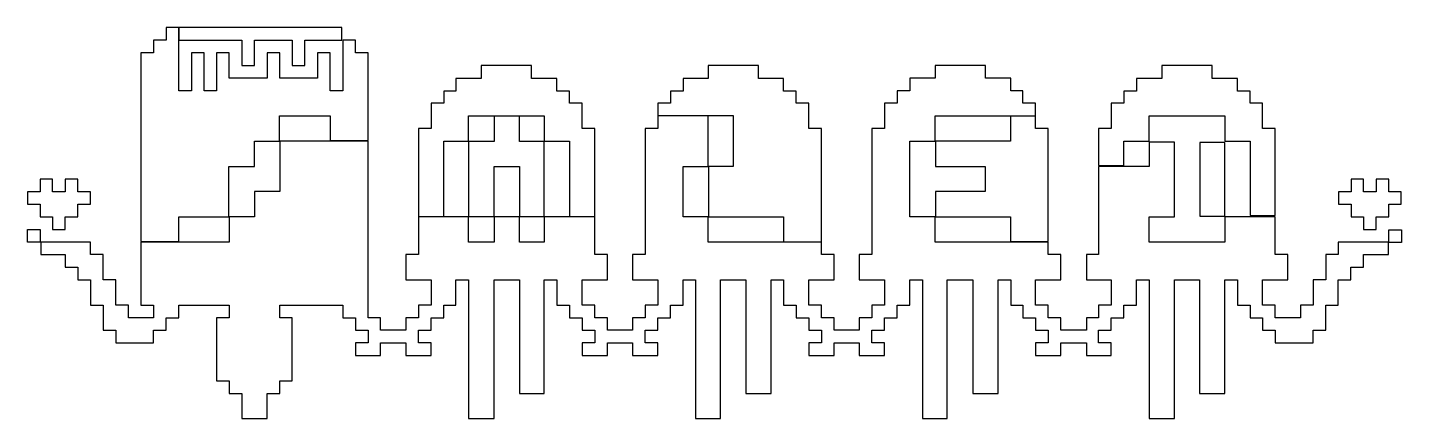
# Model space of a CAD drawing. Extents: x 88.7 to 108.3, y 169.1 to 174.6.
import ezdxf

# ---------------------------------------------------------------- set-up
doc = ezdxf.new("R2010")
doc.units = 0
doc.layers.add('Layer_1', color=7, linetype='CONTINUOUS')

msp = doc.modelspace()

# ---------------------------------------------------------------- linework, layer by layer
at = {"layer": 'Layer_1', "color": 7}
for points in [[(90.35434, 174.253328), (90.35434, 171.573098), (90.89409, 171.573098), (90.89409, 171.924994), (91.605819, 171.924994), (91.605819, 172.639369), (91.968298, 172.639369), (91.968298, 172.999203), (92.325486, 172.999203), (92.325486, 173.359036), (93.042506, 173.359036), (93.042506, 173.00714), (93.582256, 173.00714), (93.582256, 174.253328), (93.40234, 174.253328), (93.40234, 174.433244), (93.222423, 174.433244), (93.222423, 173.713578), (93.042506, 173.713578), (93.042506, 174.253328), (92.86259, 174.253328), (92.86259, 173.893494), (92.328131, 173.893494), (92.328131, 174.253328), (92.148215, 174.253328), (92.148215, 173.893494), (91.608465, 173.893494), (91.608465, 174.253328), (91.428548, 174.253328), (91.428548, 173.713578), (91.256569, 173.713578), (91.256569, 174.253328), (91.076652, 174.253328), (91.076652, 173.713578), (90.89409, 173.713578), (90.89409, 174.613161), (90.714173, 174.613161), (90.714173, 174.433244), (90.534256, 174.433244), (90.534256, 174.253328)], [(92.682673, 174.433244), (93.21184, 174.433244), (93.21184, 174.613161), (90.896736, 174.613161), (90.896736, 174.433244), (91.788381, 174.433244), (91.788381, 174.073411), (91.968298, 174.073411), (91.968298, 174.433244), (92.502756, 174.433244), (92.502756, 174.073411), (92.682673, 174.073411)], [(92.502756, 170.490953), (92.328131, 170.490953), (92.328131, 170.670869), (93.222423, 170.670869), (93.222423, 170.490953), (93.40234, 170.490953), (93.40234, 170.316328), (93.582256, 170.316328), (93.582256, 170.136411), (93.40234, 170.136411), (93.40234, 169.956494), (93.756881, 169.956494), (93.756881, 170.136411), (94.116715, 170.136411), (94.116715, 169.956494), (94.476548, 169.956494), (94.476548, 170.136411), (94.296631, 170.136411), (94.296631, 170.316328), (94.476548, 170.316328), (94.476548, 170.490953), (94.656465, 170.490953), (94.656465, 170.670869), (94.83109, 170.670869), (94.83109, 171.030703), (95.011006, 171.030703), (95.011006, 169.062203), (95.37084, 169.062203), (95.37084, 171.030703), (95.730673, 171.030703), (95.730673, 169.416744), (96.085215, 169.416744), (96.085215, 171.030703), (96.265131, 171.030703), (96.265131, 170.670869), (96.445048, 170.670869), (96.445048, 170.490953), (96.624965, 170.490953), (96.624965, 170.316328), (96.804881, 170.316328), (96.804881, 170.136411), (96.624965, 170.136411), (96.624965, 169.956494), (96.984798, 169.956494), (96.984798, 170.136411), (97.33934, 170.136411), (97.33934, 169.956494), (97.699173, 169.956494), (97.699173, 170.136411), (97.519256, 170.136411), (97.519256, 170.316328), (97.699173, 170.316328), (97.699173, 170.490953), (97.87909, 170.490953), (97.87909, 170.670869), (98.059006, 170.670869), (98.059006, 171.030703), (98.233631, 171.030703), (98.233631, 169.062203), (98.588173, 169.062203), (98.588173, 171.030703), (98.948006, 171.030703), (98.948006, 169.416744), (99.30784, 169.416744), (99.30784, 171.030703), (99.482465, 171.030703), (99.482465, 170.670869), (99.662381, 170.670869), (99.662381, 170.490953), (99.842298, 170.490953), (99.842298, 170.316328), (100.022215, 170.316328), (100.022215, 170.136411), (99.842298, 170.136411), (99.842298, 169.956494), (100.202131, 169.956494), (100.202131, 170.136411), (100.556673, 170.136411), (100.556673, 169.956494), (100.916506, 169.956494), (100.916506, 170.136411), (100.73659, 170.136411), (100.73659, 170.316328), (100.916506, 170.316328), (100.916506, 170.490953), (101.096423, 170.490953), (101.096423, 170.670869), (101.27634, 170.670869), (101.27634, 171.030703), (101.456256, 171.030703), (101.456256, 169.062203), (101.808152, 169.062203), (101.808152, 171.030703), (102.170631, 171.030703), (102.170631, 169.416744), (102.530465, 169.416744), (102.530465, 171.030703), (102.710381, 171.030703), (102.710381, 170.670869), (102.88236, 170.670869), (102.88236, 170.490953), (103.062277, 170.490953), (103.062277, 170.316328), (103.242194, 170.316328), (103.242194, 170.136411), (103.062277, 170.136411), (103.062277, 169.956494), (103.42211, 169.956494), (103.42211, 170.136411), (103.78459, 170.136411), (103.78459, 169.956494), (104.136485, 169.956494), (104.136485, 170.136411), (103.956569, 170.136411), (103.956569, 170.316328), (104.136485, 170.316328), (104.136485, 170.490953), (104.316402, 170.490953), (104.316402, 170.670869), (104.496319, 170.670869), (104.496319, 171.030703), (104.676235, 171.030703), (104.676235, 169.062203), (105.036069, 169.062203), (105.036069, 171.030703), (105.39061, 171.030703), (105.39061, 169.416744), (105.750444, 169.416744), (105.750444, 171.030703), (105.93036, 171.030703), (105.93036, 170.670869), (106.110277, 170.670869), (106.110277, 170.490953), (106.284902, 170.490953), (106.284902, 170.316328), (106.464819, 170.316328), (106.464819, 170.136411), (107.004569, 170.136411), (107.004569, 170.316328), (107.184485, 170.316328), (107.184485, 170.670869), (107.35911, 170.670869), (107.35911, 171.030703), (107.539027, 171.030703), (107.539027, 171.210619), (107.718944, 171.210619), (107.718944, 171.390536), (108.073485, 171.390536), (108.073485, 171.565161), (107.35911, 171.565161), (107.35911, 171.390536), (107.184485, 171.390536), (107.184485, 171.030703), (107.004569, 171.030703), (107.004569, 170.670869), (106.824652, 170.670869), (106.824652, 170.490953), (106.464819, 170.490953), (106.464819, 170.670869), (106.284902, 170.670869), (106.284902, 171.030703), (106.644735, 171.030703), (106.644735, 171.390536), (106.464819, 171.390536), (106.464819, 171.924994), (105.750444, 171.924994), (105.750444, 171.565161), (104.676235, 171.565161), (104.676235, 171.924994), (105.036069, 171.924994), (105.036069, 172.985973), (104.676235, 172.985973), (104.676235, 172.639369), (103.956569, 172.639369), (103.956569, 171.390536), (103.78459, 171.390536), (103.78459, 171.030703), (104.136485, 171.030703), (104.136485, 170.670869), (103.956569, 170.670869), (103.956569, 170.490953), (103.78459, 170.490953), (103.78459, 170.316328), (103.42211, 170.316328), (103.42211, 170.490953), (103.242194, 170.490953), (103.242194, 170.670869), (103.062277, 170.670869), (103.062277, 171.030703), (103.42211, 171.030703), (103.42211, 171.390536), (103.242194, 171.390536), (103.242194, 171.565161), (101.636173, 171.565161), (101.636173, 171.924994), (101.27634, 171.924994), (101.27634, 172.999203), (101.636173, 172.999203), (101.636173, 173.359036), (103.062277, 173.359036), (103.062277, 173.538953), (102.88236, 173.538953), (102.88236, 173.713578), (102.710381, 173.713578), (102.710381, 173.893494), (102.350548, 173.893494), (102.350548, 174.073411), (101.636173, 174.073411), (101.636173, 173.893494), (101.27634, 173.893494), (101.27634, 173.713578), (101.096423, 173.713578), (101.096423, 173.538953), (100.916506, 173.538953), (100.916506, 173.179119), (100.73659, 173.179119), (100.73659, 171.390536), (100.556673, 171.390536), (100.556673, 171.030703), (100.916506, 171.030703), (100.916506, 170.670869), (100.73659, 170.670869), (100.73659, 170.490953), (100.556673, 170.490953), (100.556673, 170.316328), (100.202131, 170.316328), (100.202131, 170.490953), (100.022215, 170.490953), (100.022215, 170.670869), (99.842298, 170.670869), (99.842298, 171.030703), (100.202131, 171.030703), (100.202131, 171.390536), (100.022215, 171.390536), (100.022215, 171.565161), (98.413548, 171.565161), (98.413548, 171.924994), (98.059006, 171.924994), (98.059006, 172.639369), (98.413548, 172.639369), (98.413548, 173.359036), (97.699173, 173.359036), (97.699173, 173.179119), (97.519256, 173.179119), (97.519256, 171.390536), (97.33934, 171.390536), (97.33934, 171.030703), (97.699173, 171.030703), (97.699173, 170.670869), (97.519256, 170.670869), (97.519256, 170.490953), (97.33934, 170.490953), (97.33934, 170.316328), (96.984798, 170.316328), (96.984798, 170.490953), (96.804881, 170.490953), (96.804881, 170.670869), (96.624965, 170.670869), (96.624965, 171.030703), (96.984798, 171.030703), (96.984798, 171.390536), (96.804881, 171.390536), (96.804881, 171.924994), (96.085215, 171.924994), (96.085215, 171.565161), (95.730673, 171.565161), (95.730673, 171.924994), (95.37084, 171.924994), (95.37084, 171.565161), (95.011006, 171.565161), (95.011006, 171.924994), (94.296631, 171.924994), (94.296631, 171.390536), (94.116715, 171.390536), (94.116715, 171.030703), (94.476548, 171.030703), (94.476548, 170.670869), (94.296631, 170.670869), (94.296631, 170.490953), (94.116715, 170.490953), (94.116715, 170.316328), (93.756881, 170.316328), (93.756881, 170.490953), (93.582256, 170.490953), (93.582256, 172.999203), (92.328131, 172.999203), (92.328131, 172.284828), (91.968298, 172.284828), (91.968298, 171.924994), (91.608465, 171.924994), (91.608465, 171.565161), (90.35434, 171.565161), (90.35434, 170.670869), (90.534256, 170.670869), (90.534256, 170.490953), (90.182361, 170.490953), (90.182361, 170.670869), (90.002444, 170.670869), (90.002444, 171.030703), (89.822527, 171.030703), (89.822527, 171.390536), (89.642611, 171.390536), (89.642611, 171.565161), (88.933527, 171.565161), (88.933527, 171.390536), (89.280131, 171.390536), (89.280131, 171.210619), (89.462694, 171.210619), (89.462694, 171.030703), (89.642611, 171.030703), (89.642611, 170.670869), (89.822527, 170.670869), (89.822527, 170.316328), (90.002444, 170.316328), (90.002444, 170.136411), (90.534256, 170.136411), (90.534256, 170.316328), (90.714173, 170.316328), (90.714173, 170.490953), (90.89409, 170.490953), (90.89409, 170.670869), (91.608465, 170.670869), (91.608465, 170.490953), (91.428548, 170.490953), (91.428548, 169.596661), (91.608465, 169.596661), (91.608465, 169.416744), (91.788381, 169.416744), (91.788381, 169.062203), (92.148215, 169.062203), (92.148215, 169.416744), (92.328131, 169.416744), (92.328131, 169.596661), (92.502756, 169.596661)], [(96.085215, 172.999203), (96.445048, 172.999203), (96.445048, 171.92764), (96.804881, 171.92764), (96.804881, 173.179119), (96.624965, 173.179119), (96.624965, 173.538953), (96.445048, 173.538953), (96.445048, 173.710932), (96.265131, 173.710932), (96.265131, 173.890848), (95.905298, 173.890848), (95.905298, 174.073411), (95.190923, 174.073411), (95.190923, 173.890848), (94.83109, 173.890848), (94.83109, 173.710932), (94.656465, 173.710932), (94.656465, 173.538953), (94.476548, 173.538953), (94.476548, 173.179119), (94.296631, 173.179119), (94.296631, 171.92764), (94.656465, 171.92764), (94.656465, 172.999203), (95.011006, 172.999203), (95.011006, 173.359036), (96.085215, 173.359036)], [(99.479819, 171.570453), (100.019569, 171.570453), (100.019569, 173.179119), (99.839652, 173.179119), (99.839652, 173.538953), (99.659736, 173.538953), (99.659736, 173.710932), (99.479819, 173.710932), (99.479819, 173.890848), (99.127923, 173.890848), (99.127923, 174.073411), (98.413548, 174.073411), (98.413548, 173.890848), (98.059006, 173.890848), (98.059006, 173.710932), (97.87909, 173.710932), (97.87909, 173.538953), (97.699173, 173.538953), (97.699173, 173.364328), (98.765444, 173.364328), (98.765444, 172.639369), (98.41884, 172.639369), (98.41884, 171.924994), (99.479819, 171.924994)], [(106.110277, 173.710932), (105.93036, 173.710932), (105.93036, 173.890848), (105.570527, 173.890848), (105.570527, 174.073411), (104.856152, 174.073411), (104.856152, 173.890848), (104.496319, 173.890848), (104.496319, 173.710932), (104.316402, 173.710932), (104.316402, 173.538953), (104.136485, 173.538953), (104.136485, 173.179119), (103.956569, 173.179119), (103.956569, 172.655244), (104.316402, 172.655244), (104.316402, 172.999203), (104.676235, 172.999203), (104.676235, 173.359036), (105.750444, 173.359036), (105.750444, 172.999203), (106.110277, 172.999203), (106.110277, 171.946161), (106.464819, 171.946161), (106.464819, 173.179119), (106.284902, 173.179119), (106.284902, 173.538953), (106.110277, 173.538953)], [(95.37084, 172.993911), (95.011006, 172.993911), (95.011006, 171.92764), (95.37084, 171.92764), (95.37084, 172.639369), (95.730673, 172.639369), (95.730673, 171.92764), (96.085215, 171.92764), (96.085215, 172.993911), (95.730673, 172.993911), (95.730673, 173.353744), (95.37084, 173.353744)], [(102.707735, 172.999203), (101.641465, 172.999203), (101.641465, 172.639369), (102.347902, 172.639369), (102.347902, 172.284828), (101.641465, 172.284828), (101.641465, 171.924994), (102.707735, 171.924994), (102.707735, 171.575744), (103.242194, 171.575744), (103.242194, 173.179119), (103.062277, 173.179119), (103.062277, 173.35639), (102.707735, 173.35639)], [(105.570527, 172.980682), (105.393256, 172.980682), (105.393256, 171.935578), (105.750444, 171.935578), (105.750444, 172.980682)], [(88.92559, 172.104911), (88.92559, 171.924994), (89.102861, 171.924994), (89.102861, 171.745078), (89.282777, 171.745078), (89.282777, 171.924994), (89.462694, 171.924994), (89.462694, 172.104911), (89.639965, 172.104911), (89.639965, 172.282182), (89.462694, 172.282182), (89.462694, 172.462098), (89.282777, 172.462098), (89.282777, 172.282182), (89.102861, 172.282182), (89.102861, 172.462098), (89.015548, 172.462098), (88.92559, 172.462098), (88.92559, 172.282182), (88.745673, 172.282182), (88.745673, 172.104911)], [(107.541673, 172.104911), (107.541673, 171.924994), (107.718944, 171.924994), (107.718944, 171.745078), (107.89886, 171.745078), (107.89886, 171.924994), (108.078777, 171.924994), (108.078777, 172.104911), (108.256048, 172.104911), (108.256048, 172.282182), (108.078777, 172.282182), (108.078777, 172.462098), (107.89886, 172.462098), (107.89886, 172.282182), (107.718944, 172.282182), (107.718944, 172.462098), (107.628985, 172.462098), (107.541673, 172.462098), (107.541673, 172.282182), (107.361756, 172.282182), (107.361756, 172.104911)], [(88.745674, 171.74508), (88.925591, 171.74508), (88.925591, 171.56516), (88.745674, 171.56516)], [(108.07878, 171.74243), (108.2587, 171.74243), (108.2587, 171.56251), (108.07878, 171.56251)]]:
    msp.add_lwpolyline(points, close=True, dxfattribs=at)

doc.saveas('drawing.dxf')
